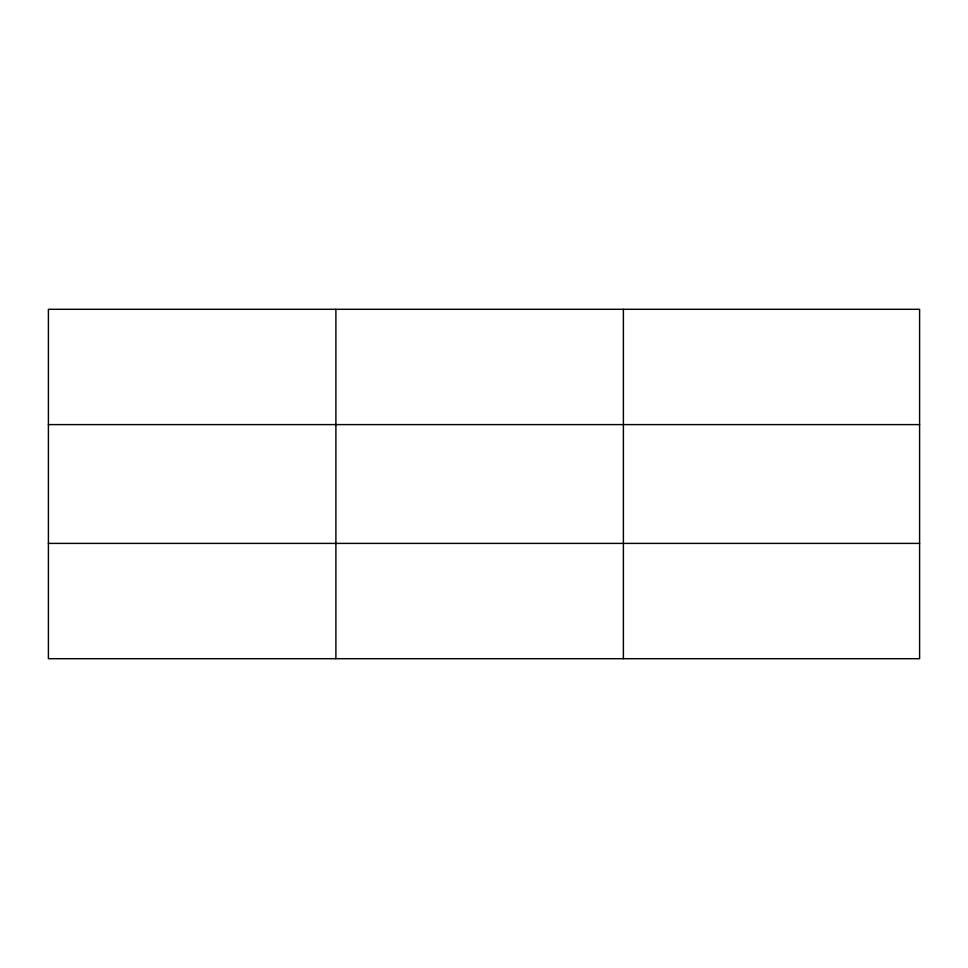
<?xml version="1.0" encoding="UTF-8"?>
<svg xmlns="http://www.w3.org/2000/svg" width="968" height="968" viewBox="0 0 968 968"><rect width="100%" height="100%" fill="white"/><g stroke="black" fill="none" stroke-linecap="round" stroke-linejoin="round"><path stroke-width="1.45" d="M335.896 309.3L335.896 658.7M623.392 309.3L623.392 658.7M919.6 543.399L919.6 658.7L48.4 658.7L48.4 309.3L919.6 309.3L919.6 543.399L48.4 543.399M48.4 424.601L919.6 424.601"/></g></svg>
